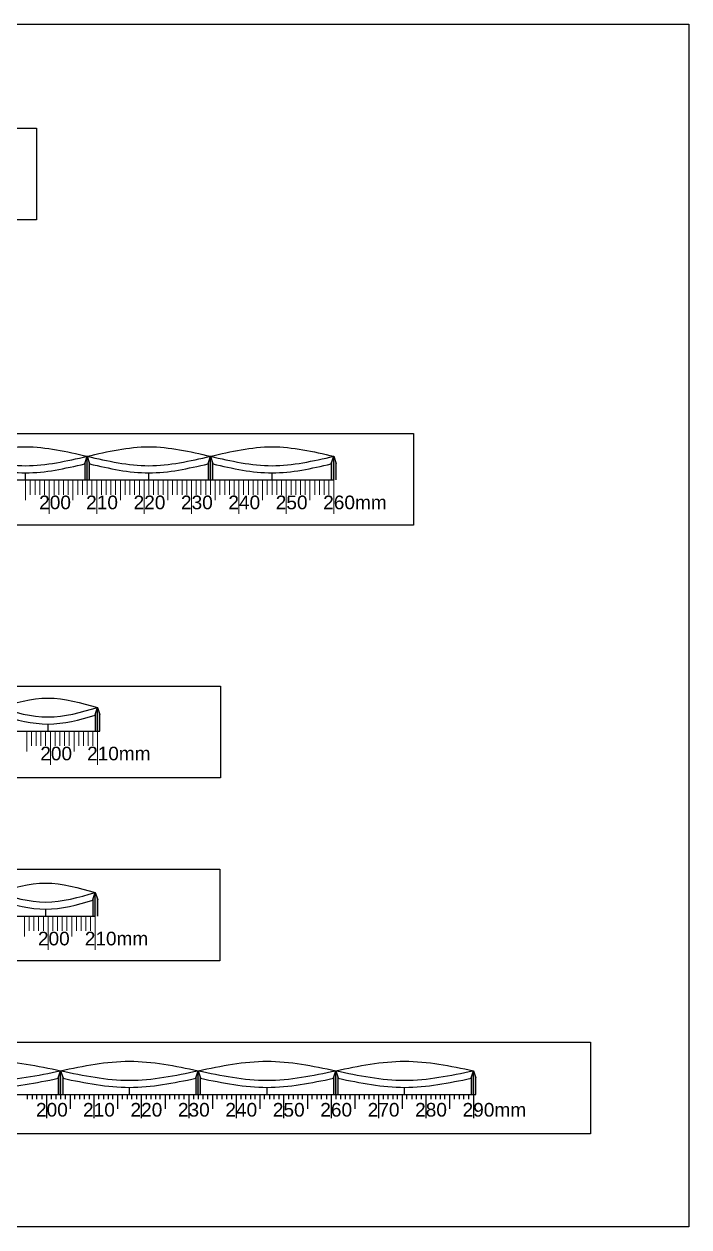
# Model space of a CAD drawing. Header units: millimetres. Extents: x 10828 to 12582, y 10200 to 11457.
# Drawn here: x 12096.7 to 12237.5, y 10651.9 to 10906.4 of the extents above; entities that cross this region are included whole.
import ezdxf

# ---------------------------------------------------------------- set-up
doc = ezdxf.new("R2010")
doc.units = ezdxf.units.MM
doc.linetypes.add('ACAD_ISO03W100', pattern=[30, 12, -18])
for name, color, linetype, lineweight in [('BTONG', 250, 'Continuous', 30), ('chigioixd', 1, 'ACAD_ISO03W100', 30), ('VATLIEU', 250, 'Continuous', 5)]:
    doc.layers.add(name, color=color, linetype=linetype, lineweight=lineweight)
doc.layers.add('GHICHU', color=7, linetype='Continuous')
doc.styles.add('VN-DIM', font='')
doc.styles.get('VN-DIM').set_extended_font_data('VNI-Helve')

msp = doc.modelspace()

# ---------------------------------------------------------------- hatches: boundary and pattern name
h = msp.add_hatch(color=3)
h.dxf.hatch_style = 1
h.paths.add_polyline_path([(12058.44, 10813.43), (12057.94, 10814.93), (12057.94, 10809.92), (12058.44, 10809.92)])
h.paths.add_polyline_path([(12084.03, 10814.93), (12083.53, 10813.43), (12083.53, 10809.92), (12084.03, 10809.92)])
h.paths.add_polyline_path([(12084.53, 10813.43), (12084.03, 10814.93), (12084.03, 10809.92), (12084.53, 10809.92)])
h.paths.add_polyline_path([(12110.11, 10814.93), (12109.61, 10813.43), (12109.61, 10809.92), (12110.11, 10809.92)])
h.paths.add_polyline_path([(12110.62, 10813.43), (12110.11, 10814.93), (12110.11, 10809.92), (12110.62, 10809.92)])
h = msp.add_hatch(color=3)
h.dxf.hatch_style = 1
h.paths.add_polyline_path([(12110.62, 10813.43), (12110.11, 10814.93), (12110.11, 10809.92), (12110.62, 10809.92)])
h.paths.add_polyline_path([(12136.2, 10814.93), (12135.7, 10813.43), (12135.7, 10809.92), (12136.2, 10809.92)])
h.paths.add_polyline_path([(12136.7, 10813.43), (12136.2, 10814.93), (12136.2, 10809.92), (12136.7, 10809.92)])
h.paths.add_polyline_path([(12162.29, 10814.93), (12161.78, 10813.43), (12161.78, 10809.92), (12162.29, 10809.92)])
h.paths.add_polyline_path([(12162.79, 10813.43), (12162.29, 10814.93), (12162.29, 10809.92), (12162.79, 10809.92)])
h = msp.add_hatch(color=3)
h.dxf.hatch_style = 1
h.paths.add_polyline_path([(12070.82, 10760.27), (12070.32, 10761.77), (12070.32, 10756.77), (12070.82, 10756.77)])
h.paths.add_polyline_path([(12091.32, 10761.77), (12090.82, 10760.27), (12090.82, 10756.77), (12091.32, 10756.77)])
h.paths.add_polyline_path([(12091.82, 10760.27), (12091.32, 10761.77), (12091.32, 10756.77), (12091.82, 10756.77)])
h.paths.add_polyline_path([(12112.32, 10761.77), (12111.82, 10760.27), (12111.82, 10756.77), (12112.32, 10756.77)])
h.paths.add_polyline_path([(12112.82, 10760.27), (12112.32, 10761.77), (12112.32, 10756.77), (12112.82, 10756.77)])
h = msp.add_hatch(color=3)
h.dxf.hatch_style = 1
h.paths.add_polyline_path([(12111.83, 10722.62), (12111.33, 10721.12), (12111.33, 10717.62), (12111.83, 10717.62)])
h.paths.add_polyline_path([(12112.33, 10721.12), (12111.83, 10722.62), (12111.83, 10717.62), (12112.33, 10717.62)])
h.paths.add_polyline_path([(12091.33, 10721.12), (12090.83, 10722.62), (12090.83, 10717.62), (12091.33, 10717.62)])
h.paths.add_polyline_path([(12090.83, 10722.62), (12090.33, 10721.12), (12090.33, 10717.62), (12090.83, 10717.62)])
h.paths.add_polyline_path([(12070.33, 10721.12), (12069.83, 10722.62), (12069.83, 10717.62), (12070.33, 10717.62)])
h = msp.add_hatch(color=3)
h.dxf.hatch_style = 1
h.paths.add_polyline_path([(12075.87, 10683.42), (12075.37, 10684.92), (12075.37, 10679.9), (12075.87, 10679.9)])
h.paths.add_polyline_path([(12104.49, 10684.92), (12103.99, 10683.42), (12103.99, 10679.9), (12104.49, 10679.9)])
h.paths.add_polyline_path([(12104.99, 10683.42), (12104.49, 10684.92), (12104.49, 10679.9), (12104.99, 10679.9)])
h.paths.add_polyline_path([(12133.61, 10684.92), (12133.11, 10683.42), (12133.11, 10679.9), (12133.61, 10679.9)])
h.paths.add_polyline_path([(12134.12, 10683.42), (12133.61, 10684.92), (12133.61, 10679.9), (12134.12, 10679.9)])
h = msp.add_hatch(color=3)
h.dxf.hatch_style = 1
h.paths.add_polyline_path([(12134.12, 10683.42), (12133.61, 10684.92), (12133.61, 10679.9), (12134.12, 10679.9)])
h.paths.add_polyline_path([(12162.73, 10684.92), (12162.23, 10683.42), (12162.23, 10679.9), (12162.73, 10679.9)])
h.paths.add_polyline_path([(12163.24, 10683.42), (12162.73, 10684.92), (12162.73, 10679.9), (12163.24, 10679.9)])
h.paths.add_polyline_path([(12191.85, 10684.92), (12191.35, 10683.42), (12191.35, 10679.9), (12191.85, 10679.9)])
h.paths.add_polyline_path([(12192.36, 10683.42), (12191.85, 10684.92), (12191.85, 10679.9), (12192.36, 10679.9)])

# ---------------------------------------------------------------- linework, layer by layer
for p, q in [((12109.61, 10813.43), (12110.11, 10814.93)), ((12110.11, 10809.92), (12110.11, 10814.93)), ((12110.11, 10814.93), (12110.62, 10813.43)), ((12135.7, 10813.43), (12136.2, 10814.93)), ((12136.2, 10809.92), (12136.2, 10814.93)), ((12136.2, 10814.93), (12136.7, 10813.43)), ((12161.78, 10813.43), (12162.29, 10814.93)), ((12162.29, 10809.92), (12162.29, 10814.93)), ((12162.29, 10814.93), (12162.79, 10813.43)), ((12109.61, 10813.43), (12109.61, 10809.92)), ((12110.62, 10809.92), (12110.62, 10813.43)), ((12135.7, 10813.43), (12135.7, 10809.92)), ((12136.7, 10809.92), (12136.7, 10813.43)), ((12161.78, 10813.43), (12161.78, 10809.92)), ((12162.79, 10809.92), (12162.79, 10813.43)), ((12111.82, 10760.27), (12112.32, 10761.77)), ((12111.82, 10760.27), (12111.82, 10756.77)), ((12112.32, 10756.77), (12112.32, 10761.77)), ((12112.32, 10761.77), (12112.82, 10760.27)), ((12112.82, 10756.77), (12112.82, 10760.27)), ((12111.33, 10721.12), (12111.83, 10722.62)), ((12111.83, 10717.62), (12111.83, 10722.62)), ((12111.83, 10722.62), (12112.33, 10721.12)), ((12111.33, 10721.12), (12111.33, 10717.62)), ((12112.33, 10717.62), (12112.33, 10721.12)), ((12103.99, 10683.42), (12104.49, 10684.92)), ((12104.49, 10679.9), (12104.49, 10684.92)), ((12104.49, 10684.92), (12104.99, 10683.42)), ((12133.11, 10683.42), (12133.61, 10684.92)), ((12133.61, 10679.9), (12133.61, 10684.92)), ((12133.61, 10684.92), (12134.12, 10683.42)), ((12162.23, 10683.42), (12162.73, 10684.92)), ((12162.73, 10679.9), (12162.73, 10684.92)), ((12162.73, 10684.92), (12163.24, 10683.42)), ((12191.35, 10683.42), (12191.85, 10684.92)), ((12191.85, 10679.9), (12191.85, 10684.92)), ((12191.85, 10684.92), (12192.36, 10683.42)), ((12103.99, 10683.42), (12103.99, 10679.9)), ((12104.99, 10679.9), (12104.99, 10683.42)), ((12133.11, 10683.42), (12133.11, 10679.9)), ((12134.12, 10679.9), (12134.12, 10683.42)), ((12162.23, 10683.42), (12162.23, 10679.9)), ((12163.24, 10679.9), (12163.24, 10683.42)), ((12191.35, 10683.42), (12191.35, 10679.9)), ((12192.36, 10679.9), (12192.36, 10683.42)), ((12091.44, 10679.9), (12101.48, 10679.9)), ((12097.46, 10678.9), (12097.46, 10679.9)), ((12097.46, 10679.9), (12098.47, 10679.9)), ((12098.47, 10679.9), (12098.47, 10678.9)), ((12099.47, 10678.9), (12099.47, 10679.9)), ((12099.47, 10679.9), (12100.48, 10679.9)), ((12100.48, 10679.9), (12100.48, 10678.9)), ((12101.48, 10679.9), (12101.48, 10674.88)), ((12101.48, 10679.9), (12111.52, 10679.9)), ((12101.48, 10679.9), (12102.48, 10679.9)), ((12101.48, 10679.9), (12101.48, 10674.88)), ((12102.48, 10679.9), (12102.48, 10678.9)), ((12102.48, 10679.9), (12103.49, 10679.9)), ((12103.49, 10679.9), (12103.49, 10678.9)), ((12103.49, 10679.9), (12104.49, 10679.9)), ((12104.49, 10679.9), (12104.49, 10678.9)), ((12105.5, 10678.9), (12105.5, 10679.9)), ((12105.5, 10679.9), (12106.5, 10679.9)), ((12106.5, 10679.9), (12106.5, 10676.89)), ((12107.51, 10678.9), (12107.51, 10679.9)), ((12107.51, 10679.9), (12108.51, 10679.9)), ((12108.51, 10679.9), (12108.51, 10678.9)), ((12109.51, 10678.9), (12109.51, 10679.9)), ((12109.51, 10679.9), (12110.52, 10679.9)), ((12110.52, 10679.9), (12110.52, 10678.9)), ((12111.52, 10679.9), (12111.52, 10674.88)), ((12111.52, 10679.9), (12121.56, 10679.9)), ((12111.52, 10679.9), (12112.53, 10679.9)), ((12111.52, 10679.9), (12111.52, 10674.88)), ((12112.53, 10679.9), (12112.53, 10678.9)), ((12112.53, 10679.9), (12113.53, 10679.9)), ((12113.53, 10679.9), (12113.53, 10678.9)), ((12113.53, 10679.9), (12114.53, 10679.9)), ((12114.53, 10679.9), (12114.53, 10678.9)), ((12115.54, 10678.9), (12115.54, 10679.9)), ((12115.54, 10679.9), (12116.54, 10679.9)), ((12116.54, 10679.9), (12116.54, 10676.89)), ((12117.55, 10678.9), (12117.55, 10679.9)), ((12117.55, 10679.9), (12118.55, 10679.9)), ((12118.55, 10679.9), (12118.55, 10678.9)), ((12119.56, 10678.9), (12119.56, 10679.9)), ((12119.56, 10679.9), (12120.56, 10679.9)), ((12120.56, 10679.9), (12120.56, 10678.9)), ((12121.56, 10679.9), (12121.56, 10674.88)), ((12121.56, 10679.9), (12131.6, 10679.9)), ((12121.56, 10679.9), (12122.57, 10679.9)), ((12121.56, 10679.9), (12121.56, 10674.88)), ((12122.57, 10679.9), (12122.57, 10678.9)), ((12122.57, 10679.9), (12123.57, 10679.9)), ((12123.57, 10679.9), (12123.57, 10678.9)), ((12123.57, 10679.9), (12124.58, 10679.9)), ((12124.58, 10679.9), (12124.58, 10678.9)), ((12125.58, 10678.9), (12125.58, 10679.9)), ((12125.58, 10679.9), (12126.58, 10679.9)), ((12126.58, 10679.9), (12126.58, 10676.89)), ((12127.59, 10678.9), (12127.59, 10679.9)), ((12127.59, 10679.9), (12128.59, 10679.9)), ((12128.59, 10679.9), (12128.59, 10678.9)), ((12129.6, 10678.9), (12129.6, 10679.9)), ((12129.6, 10679.9), (12130.6, 10679.9)), ((12130.6, 10679.9), (12130.6, 10678.9)), ((12131.6, 10679.9), (12131.6, 10674.88)), ((12131.6, 10679.9), (12141.65, 10679.9)), ((12131.6, 10679.9), (12132.61, 10679.9)), ((12131.6, 10679.9), (12131.6, 10674.88)), ((12132.61, 10679.9), (12132.61, 10678.9)), ((12132.61, 10679.9), (12133.61, 10679.9)), ((12133.61, 10679.9), (12133.61, 10678.9)), ((12133.61, 10679.9), (12134.62, 10679.9)), ((12134.62, 10679.9), (12134.62, 10678.9)), ((12135.62, 10678.9), (12135.62, 10679.9)), ((12135.62, 10679.9), (12136.63, 10679.9)), ((12136.63, 10679.9), (12136.63, 10676.89)), ((12137.63, 10678.9), (12137.63, 10679.9)), ((12137.63, 10679.9), (12138.63, 10679.9)), ((12138.63, 10679.9), (12138.63, 10678.9)), ((12139.64, 10678.9), (12139.64, 10679.9)), ((12139.64, 10679.9), (12140.64, 10679.9)), ((12140.64, 10679.9), (12140.64, 10678.9)), ((12141.65, 10679.9), (12141.65, 10674.88)), ((12141.65, 10679.9), (12151.69, 10679.9)), ((12141.65, 10679.9), (12142.65, 10679.9)), ((12141.65, 10679.9), (12141.65, 10674.88)), ((12142.65, 10679.9), (12142.65, 10678.9)), ((12142.65, 10679.9), (12143.65, 10679.9)), ((12143.65, 10679.9), (12143.65, 10678.9)), ((12143.65, 10679.9), (12144.66, 10679.9)), ((12144.66, 10679.9), (12144.66, 10678.9)), ((12145.66, 10678.9), (12145.66, 10679.9)), ((12145.66, 10679.9), (12146.67, 10679.9)), ((12146.67, 10679.9), (12146.67, 10676.89)), ((12147.67, 10678.9), (12147.67, 10679.9)), ((12147.67, 10679.9), (12148.68, 10679.9)), ((12148.68, 10679.9), (12148.68, 10678.9)), ((12149.68, 10678.9), (12149.68, 10679.9)), ((12149.68, 10679.9), (12150.68, 10679.9)), ((12150.68, 10679.9), (12150.68, 10678.9)), ((12151.69, 10679.9), (12151.69, 10674.88)), ((12151.69, 10679.9), (12161.73, 10679.9)), ((12151.69, 10679.9), (12152.69, 10679.9)), ((12151.69, 10679.9), (12151.69, 10674.88)), ((12152.69, 10679.9), (12152.69, 10678.9)), ((12152.69, 10679.9), (12153.7, 10679.9)), ((12153.7, 10679.9), (12153.7, 10678.9)), ((12153.7, 10679.9), (12154.7, 10679.9)), ((12154.7, 10679.9), (12154.7, 10678.9)), ((12155.7, 10678.9), (12155.7, 10679.9)), ((12155.7, 10679.9), (12156.71, 10679.9)), ((12156.71, 10679.9), (12156.71, 10676.89)), ((12157.71, 10678.9), (12157.71, 10679.9)), ((12157.71, 10679.9), (12158.72, 10679.9)), ((12158.72, 10679.9), (12158.72, 10678.9)), ((12159.72, 10678.9), (12159.72, 10679.9)), ((12159.72, 10679.9), (12160.73, 10679.9)), ((12160.73, 10679.9), (12160.73, 10678.9)), ((12161.73, 10679.9), (12161.73, 10674.88)), ((12161.73, 10679.9), (12171.77, 10679.9)), ((12161.73, 10679.9), (12162.73, 10679.9)), ((12161.73, 10679.9), (12161.73, 10674.88)), ((12162.73, 10679.9), (12162.73, 10678.9)), ((12162.73, 10679.9), (12163.74, 10679.9)), ((12163.74, 10679.9), (12163.74, 10678.9)), ((12163.74, 10679.9), (12164.74, 10679.9)), ((12164.74, 10679.9), (12164.74, 10678.9)), ((12165.75, 10678.9), (12165.75, 10679.9)), ((12165.75, 10679.9), (12166.75, 10679.9)), ((12166.75, 10679.9), (12166.75, 10676.89)), ((12167.75, 10678.9), (12167.75, 10679.9)), ((12167.75, 10679.9), (12168.76, 10679.9)), ((12168.76, 10679.9), (12168.76, 10678.9)), ((12169.76, 10678.9), (12169.76, 10679.9)), ((12169.76, 10679.9), (12170.77, 10679.9)), ((12170.77, 10679.9), (12170.77, 10678.9)), ((12171.77, 10679.9), (12171.77, 10674.88)), ((12171.77, 10679.9), (12181.81, 10679.9)), ((12171.77, 10679.9), (12172.78, 10679.9)), ((12171.77, 10679.9), (12171.77, 10674.88)), ((12172.78, 10679.9), (12172.78, 10678.9)), ((12172.78, 10679.9), (12173.78, 10679.9)), ((12173.78, 10679.9), (12173.78, 10678.9)), ((12173.78, 10679.9), (12174.78, 10679.9)), ((12174.78, 10679.9), (12174.78, 10678.9)), ((12175.79, 10678.9), (12175.79, 10679.9)), ((12175.79, 10679.9), (12176.79, 10679.9)), ((12176.79, 10679.9), (12176.79, 10676.89)), ((12177.8, 10678.9), (12177.8, 10679.9)), ((12177.8, 10679.9), (12178.8, 10679.9)), ((12178.8, 10679.9), (12178.8, 10678.9)), ((12179.8, 10678.9), (12179.8, 10679.9)), ((12179.8, 10679.9), (12180.81, 10679.9)), ((12180.81, 10679.9), (12180.81, 10678.9)), ((12181.81, 10679.9), (12181.81, 10674.88)), ((12181.81, 10679.9), (12191.85, 10679.9)), ((12181.81, 10679.9), (12182.82, 10679.9)), ((12181.81, 10679.9), (12181.81, 10674.88)), ((12182.82, 10679.9), (12182.82, 10678.9)), ((12182.82, 10679.9), (12183.82, 10679.9)), ((12183.82, 10679.9), (12183.82, 10678.9)), ((12183.82, 10679.9), (12184.82, 10679.9)), ((12184.82, 10679.9), (12184.82, 10678.9)), ((12185.83, 10678.9), (12185.83, 10679.9)), ((12185.83, 10679.9), (12186.83, 10679.9)), ((12186.83, 10679.9), (12186.83, 10676.89)), ((12187.84, 10678.9), (12187.84, 10679.9)), ((12187.84, 10679.9), (12188.84, 10679.9)), ((12188.84, 10679.9), (12188.84, 10678.9)), ((12189.85, 10678.9), (12189.85, 10679.9)), ((12189.85, 10679.9), (12190.85, 10679.9)), ((12190.85, 10679.9), (12190.85, 10678.9)), ((12191.85, 10679.9), (12191.85, 10674.88)), ((12191.85, 10679.9), (12192.36, 10679.9)), ((12191.85, 10679.9), (12192.36, 10679.9)), ((12191.85, 10679.9), (12191.85, 10674.88))]:
    msp.add_line(p, q)
at = {"color": 1}
for p, q in [((12097.07, 10809.92), (12097.07, 10811.42)), ((12123.16, 10809.92), (12123.16, 10811.42)), ((12149.24, 10809.92), (12149.24, 10811.42)), ((12101.82, 10756.77), (12101.82, 10758.27)), ((12101.33, 10717.62), (12101.33, 10719.12)), ((12119.05, 10679.9), (12119.05, 10681.41)), ((12148.17, 10679.9), (12148.17, 10681.41)), ((12177.29, 10679.9), (12177.29, 10681.41))]:
    msp.add_line(p, q, dxfattribs=at)
at = {"color": 0}
for p, q in [((11901.43, 10809.92), (12162.29, 10809.92)), ((11902.32, 10756.77), (12112.82, 10756.77)), ((11901.83, 10717.62), (12111.83, 10717.62))]:
    msp.add_line(p, q, dxfattribs=at)
for points in [[(11817.48, 10906.37), (12237.48, 10906.37), (12237.48, 10651.87), (11817.48, 10651.87)], [(11842.31, 10884.37), (12099.39, 10884.37), (12099.39, 10864.96), (11842.31, 10864.96)], [(11842.31, 10819.74), (12179.19, 10819.74), (12179.19, 10800.32), (11842.31, 10800.32)], [(11842.31, 10766.29), (12138.33, 10766.29), (12138.33, 10746.87), (11842.31, 10746.87)], [(11842.17, 10727.59), (12138.19, 10727.59), (12138.19, 10708.18), (11842.17, 10708.18)], [(11842.05, 10690.96), (12216.64, 10690.96), (12216.64, 10671.54), (11842.05, 10671.54)]]:
    msp.add_lwpolyline(points, close=True)
at = {"color": 6}
for points in [[(12084.03, 10814.93), (12097.07, 10816.94), (12110.11, 10814.93)], [(12136.2, 10814.93), (12149.24, 10816.94), (12162.29, 10814.93)], [(12110.11, 10814.93), (12123.16, 10812.93), (12136.2, 10814.93)], [(12091.32, 10761.77), (12101.82, 10763.77), (12112.32, 10761.77)], [(12090.83, 10722.62), (12101.33, 10724.62), (12111.83, 10722.62)], [(12104.49, 10684.92), (12119.05, 10686.94), (12133.61, 10684.92)], [(12162.73, 10684.92), (12177.29, 10686.94), (12191.85, 10684.92)], [(12075.37, 10684.92), (12089.93, 10682.91), (12104.49, 10684.92)], [(12133.61, 10684.92), (12148.17, 10682.91), (12162.73, 10684.92)]]:
    msp.add_spline(points, degree=3, dxfattribs=at)
at = {"color": 5}
for points in [[(12110.11, 10814.93), (12123.16, 10816.94), (12136.2, 10814.93)], [(12084.03, 10814.93), (12097.07, 10812.93), (12110.11, 10814.93)], [(12136.2, 10814.93), (12149.24, 10812.93), (12162.29, 10814.93)], [(12091.32, 10761.77), (12101.82, 10759.77), (12112.32, 10761.77)], [(12090.83, 10722.62), (12101.33, 10720.62), (12111.83, 10722.62)], [(12075.37, 10684.92), (12089.93, 10686.94), (12104.49, 10684.92)], [(12133.61, 10684.92), (12148.17, 10686.94), (12162.73, 10684.92)], [(12104.49, 10684.92), (12119.05, 10682.91), (12133.61, 10684.92)], [(12162.73, 10684.92), (12177.29, 10682.91), (12191.85, 10684.92)]]:
    msp.add_spline(points, degree=3, dxfattribs=at)
at = {"color": 1}
for points in [[(12084.53, 10813.31), (12088.71, 10812.35), (12097.07, 10810.49), (12105.43, 10812.35), (12109.61, 10813.31)], [(12110.62, 10813.31), (12114.8, 10812.35), (12123.16, 10810.49), (12131.52, 10812.35), (12135.7, 10813.31)], [(12136.7, 10813.31), (12140.88, 10812.35), (12149.24, 10810.49), (12157.6, 10812.35), (12161.78, 10813.31)], [(12091.82, 10760.13), (12095.16, 10759.18), (12101.82, 10757.36), (12108.49, 10759.18), (12111.82, 10760.13)], [(12091.33, 10720.98), (12094.66, 10720.03), (12101.33, 10718.22), (12108, 10720.03), (12111.33, 10720.98)], [(12075.87, 10683.32), (12080.56, 10682.35), (12089.93, 10680.47), (12099.3, 10682.35), (12103.99, 10683.32)], [(12104.99, 10683.32), (12109.68, 10682.35), (12119.05, 10680.47), (12128.43, 10682.35), (12133.11, 10683.32)], [(12134.12, 10683.32), (12138.8, 10682.35), (12148.17, 10680.47), (12157.55, 10682.35), (12162.23, 10683.32)], [(12163.24, 10683.32), (12167.92, 10682.35), (12177.29, 10680.47), (12186.67, 10682.35), (12191.35, 10683.32)]]:
    msp.add_open_spline(points, degree=3, dxfattribs=at)
at = {"layer": 'BTONG', "color": 0, "linetype": 'ByBlock', "lineweight": 13, "ltscale": 0.13}
for p, q in [((12097.07, 10809.92), (12097.07, 10805.62)), ((12098.07, 10806.78), (12098.07, 10809.92)), ((12099.08, 10806.78), (12099.08, 10809.92)), ((12100.08, 10806.78), (12100.08, 10809.92)), ((12101.08, 10806.78), (12101.08, 10809.92)), ((12102.09, 10806.78), (12102.09, 10809.92)), ((12103.09, 10806.78), (12103.09, 10809.92)), ((12104.09, 10806.78), (12104.09, 10809.92)), ((12105.1, 10806.78), (12105.1, 10809.92)), ((12106.1, 10806.78), (12106.1, 10809.92)), ((12107.1, 10809.92), (12107.1, 10805.62)), ((12108.11, 10806.78), (12108.11, 10809.92)), ((12109.11, 10806.78), (12109.11, 10809.92)), ((12110.11, 10806.78), (12110.11, 10809.92)), ((12111.12, 10806.78), (12111.12, 10809.92)), ((12112.12, 10806.78), (12112.12, 10809.92)), ((12113.12, 10806.78), (12113.12, 10809.92)), ((12114.13, 10806.78), (12114.13, 10809.92)), ((12115.13, 10806.78), (12115.13, 10809.92)), ((12116.13, 10806.78), (12116.13, 10809.92)), ((12117.14, 10809.92), (12117.14, 10805.62)), ((12118.14, 10806.78), (12118.14, 10809.92)), ((12119.14, 10806.78), (12119.14, 10809.92)), ((12120.15, 10806.78), (12120.15, 10809.92)), ((12121.15, 10806.78), (12121.15, 10809.92)), ((12122.15, 10806.78), (12122.15, 10809.92)), ((12123.16, 10806.78), (12123.16, 10809.92)), ((12124.16, 10806.78), (12124.16, 10809.92)), ((12125.16, 10806.78), (12125.16, 10809.92)), ((12126.17, 10806.78), (12126.17, 10809.92)), ((12127.17, 10809.92), (12127.17, 10805.62)), ((12128.17, 10806.78), (12128.17, 10809.92)), ((12129.18, 10806.78), (12129.18, 10809.92)), ((12130.18, 10806.78), (12130.18, 10809.92)), ((12131.18, 10806.78), (12131.18, 10809.92)), ((12132.19, 10806.78), (12132.19, 10809.92)), ((12133.19, 10806.78), (12133.19, 10809.92)), ((12134.19, 10806.78), (12134.19, 10809.92)), ((12135.2, 10806.78), (12135.2, 10809.92)), ((12136.2, 10806.78), (12136.2, 10809.92)), ((12137.2, 10809.92), (12137.2, 10805.62)), ((12138.21, 10806.78), (12138.21, 10809.92)), ((12139.21, 10806.78), (12139.21, 10809.92)), ((12140.21, 10806.78), (12140.21, 10809.92)), ((12141.22, 10806.78), (12141.22, 10809.92)), ((12142.22, 10806.78), (12142.22, 10809.92)), ((12143.22, 10806.78), (12143.22, 10809.92)), ((12144.23, 10806.78), (12144.23, 10809.92)), ((12145.23, 10806.78), (12145.23, 10809.92)), ((12146.23, 10806.78), (12146.23, 10809.92)), ((12147.24, 10809.92), (12147.24, 10805.62)), ((12148.24, 10806.78), (12148.24, 10809.92)), ((12149.24, 10806.78), (12149.24, 10809.92)), ((12150.25, 10806.78), (12150.25, 10809.92)), ((12151.25, 10806.78), (12151.25, 10809.92)), ((12152.25, 10806.78), (12152.25, 10809.92)), ((12153.26, 10806.78), (12153.26, 10809.92)), ((12154.26, 10806.78), (12154.26, 10809.92)), ((12155.26, 10806.78), (12155.26, 10809.92)), ((12156.27, 10806.78), (12156.27, 10809.92)), ((12157.27, 10809.92), (12157.27, 10805.62)), ((12158.27, 10806.78), (12158.27, 10809.92)), ((12159.28, 10806.78), (12159.28, 10809.92)), ((12160.28, 10806.78), (12160.28, 10809.92)), ((12161.28, 10806.78), (12161.28, 10809.92)), ((12162.29, 10806.78), (12162.29, 10809.92)), ((12097.32, 10756.77), (12097.32, 10752.48)), ((12098.32, 10753.65), (12098.32, 10756.77)), ((12099.32, 10753.65), (12099.32, 10756.77)), ((12100.32, 10753.65), (12100.32, 10756.77)), ((12101.32, 10753.65), (12101.32, 10756.77)), ((12102.32, 10753.65), (12102.32, 10756.77)), ((12103.32, 10753.65), (12103.32, 10756.77)), ((12104.32, 10753.65), (12104.32, 10756.77)), ((12105.32, 10753.65), (12105.32, 10756.77)), ((12106.32, 10753.65), (12106.32, 10756.77)), ((12107.32, 10756.77), (12107.32, 10752.48)), ((12108.32, 10753.65), (12108.32, 10756.77)), ((12109.32, 10753.65), (12109.32, 10756.77)), ((12110.32, 10753.65), (12110.32, 10756.77)), ((12111.32, 10753.65), (12111.32, 10756.77)), ((12112.32, 10753.65), (12112.32, 10756.77)), ((12096.83, 10717.62), (12096.83, 10713.34)), ((12097.83, 10714.5), (12097.83, 10717.62)), ((12098.83, 10714.5), (12098.83, 10717.62)), ((12099.83, 10714.5), (12099.83, 10717.62)), ((12100.83, 10714.5), (12100.83, 10717.62)), ((12101.83, 10714.5), (12101.83, 10717.62)), ((12102.83, 10714.5), (12102.83, 10717.62)), ((12103.83, 10714.5), (12103.83, 10717.62)), ((12104.83, 10714.5), (12104.83, 10717.62)), ((12105.83, 10714.5), (12105.83, 10717.62)), ((12106.83, 10717.62), (12106.83, 10713.34)), ((12107.83, 10714.5), (12107.83, 10717.62)), ((12108.83, 10714.5), (12108.83, 10717.62)), ((12109.83, 10714.5), (12109.83, 10717.62)), ((12110.83, 10714.5), (12110.83, 10717.62)), ((12111.83, 10714.5), (12111.83, 10717.62))]:
    msp.add_line(p, q, dxfattribs=at)
at = {"layer": 'VATLIEU', "color": 4, "linetype": 'ByBlock', "lineweight": 13, "ltscale": 0.13}
for p, q in [((12102.09, 10809.92), (12102.09, 10802.77)), ((12102.09, 10809.92), (12102.09, 10802.77)), ((12112.12, 10809.92), (12112.12, 10802.77)), ((12122.15, 10809.92), (12122.15, 10802.77)), ((12132.19, 10809.92), (12132.19, 10802.77)), ((12142.22, 10809.92), (12142.22, 10802.77)), ((12152.25, 10809.92), (12152.25, 10802.77)), ((12162.29, 10809.92), (12162.29, 10802.77)), ((12102.32, 10756.77), (12102.32, 10749.65)), ((12102.32, 10756.77), (12102.32, 10749.65)), ((12112.32, 10756.77), (12112.32, 10749.65)), ((12101.83, 10717.62), (12101.83, 10710.5)), ((12101.83, 10717.62), (12101.83, 10710.5)), ((12111.83, 10717.62), (12111.83, 10710.5))]:
    msp.add_line(p, q, dxfattribs=at)

# ---------------------------------------------------------------- texts
at = {"layer": 'chigioixd', "color": 0, "linetype": 'ByBlock', "ltscale": 0.13, "attachment_point": 1, "style": 'VN-DIM'}
for insert, char_height in [((12099.94, 10806.61), 2.889), ((12100.19, 10753.48), 2.88), ((12099.69, 10714.33), 2.88), ((12099.27, 10678.11), 2.892)]:
    msp.add_mtext('{\\C0;200}', dxfattribs=dict(at, insert=insert, char_height=char_height))
at = {"layer": 'GHICHU', "color": 0, "attachment_point": 1, "style": 'VN-DIM'}
for s, insert, char_height in [('210', (12109.89, 10806.61), 2.889), ('220', (12119.93, 10806.61), 2.889), ('230', (12129.96, 10806.61), 2.889), ('240', (12139.99, 10806.61), 2.889), ('250', (12150.02, 10806.61), 2.889), ('260mm', (12160.06, 10806.61), 2.889), ('210mm', (12110.1, 10753.48), 2.88), ('210mm', (12109.61, 10714.33), 2.88), ('210', (12109.23, 10678.11), 2.892), ('220', (12119.27, 10678.11), 2.892), ('230', (12129.31, 10678.11), 2.892), ('240', (12139.35, 10678.11), 2.892), ('250', (12149.4, 10678.11), 2.892), ('260', (12159.44, 10678.11), 2.892), ('270', (12169.48, 10678.11), 2.892), ('280', (12179.52, 10678.11), 2.892), ('290mm', (12189.56, 10678.11), 2.892)]:
    msp.add_mtext(s, dxfattribs=dict(at, insert=insert, char_height=char_height))

doc.saveas('drawing.dxf')
